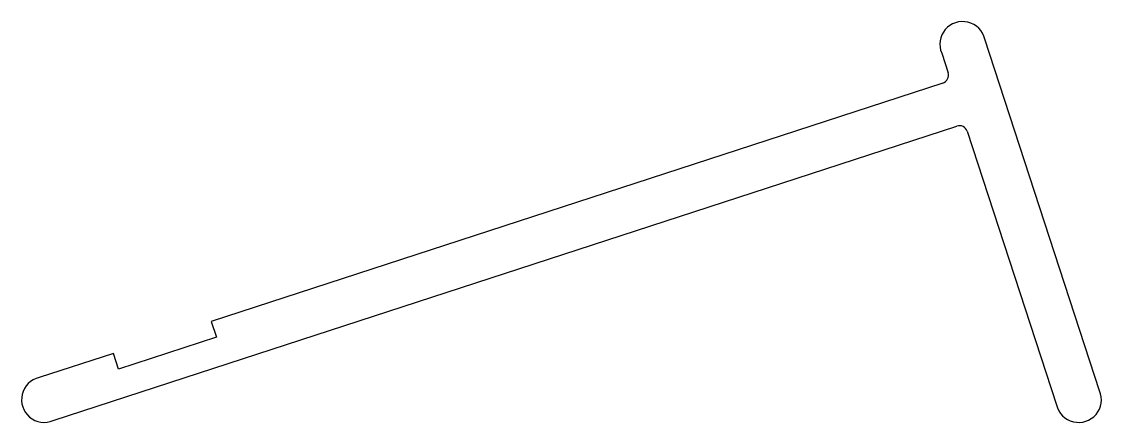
# Model space of a CAD drawing. Extents: x -14.5 to 18.9, y 4.3 to 16.7.
import ezdxf

# ---------------------------------------------------------------- set-up
doc = ezdxf.new("R2010")
doc.units = 0
doc.layers.get('0').update_dxf_attribs({"linetype": 'CONTINUOUS'})

msp = doc.modelspace()

# ---------------------------------------------------------------- linework, layer by layer
for p, q in [((18.801, 5.315), (15.255, 16.181)), ((13.927, 15.748), (14.124, 15.144)), ((13.961, 14.824), (-8.616, 7.457)), ((-13.495, 4.395), (14.395, 13.496)), ((14.715, 13.333), (17.473, 4.881)), ((-8.616, 7.457), (-8.459, 6.974)), ((-8.459, 6.974), (-11.477, 5.989)), ((-11.634, 6.472), (-13.928, 5.723)), ((-11.477, 5.989), (-11.634, 6.472))]:
    msp.add_line(p, q)
for centre, radius, start, end in [((14.572, 16.022), 0.701, 13.0925, 203.0507), ((13.883, 15.065), 0.254, 288.0716, 18.0716), ((14.473, 13.254), 0.254, 18.0716, 108.0716), ((-13.77, 5.04), 0.701, 103.0925, 293.0507), ((18.156, 5.04), 0.701, 193.0925, 23.0507)]:
    msp.add_arc(centre, radius, start, end)

doc.saveas('drawing.dxf')
